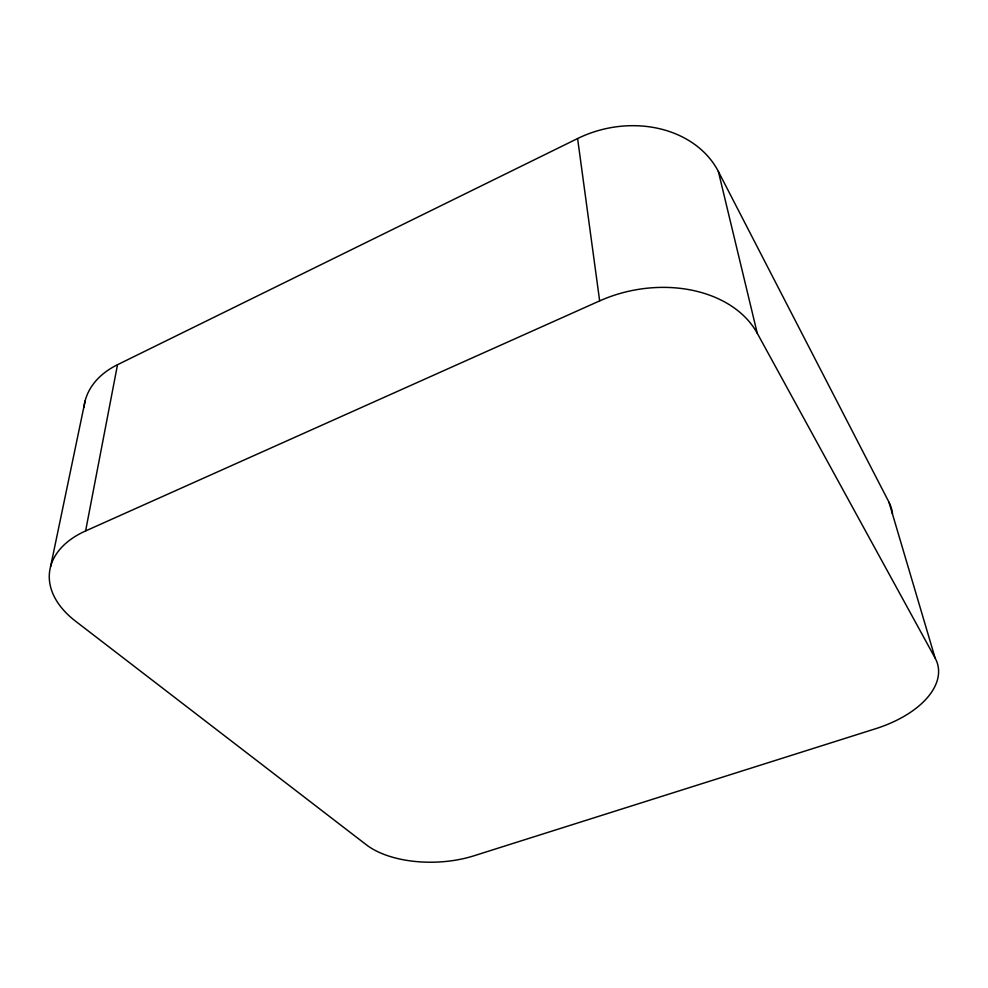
<?xml version="1.0" encoding="UTF-8"?>
<svg xmlns="http://www.w3.org/2000/svg" width="988" height="988" viewBox="0 0 988 988"><rect width="100%" height="100%" fill="white"/><g stroke="black" fill="none" stroke-linecap="round" stroke-linejoin="round"><path stroke-width="1.48" d="M888.965 502.176L935.117 658.045A90.908 49.931 -11.5 0 1 875.64 728.712L473.795 855.843A80.374 41.249 -1.7 0 1 366.437 844.864L75.52 621.168A103.876 63.467 7.1 0 1 85.61 530.939L117.51 364.72L577.597 138.542A103.542 84.375 -13.3 0 1 718.362 171.467L888.965 502.176A83.091 52.265 -13.2 0 1 892.497 513.871M50.561 566.68L85.141 400.832M85.61 530.939L599.654 300.895A116.016 84.845 -10.7 0 1 757.253 333.265L935.117 658.045M718.362 171.467L757.253 333.265M577.597 138.542L599.654 300.895M83.943 407.55A93.922 64.912 9.8 0 1 117.51 364.72"/></g></svg>
